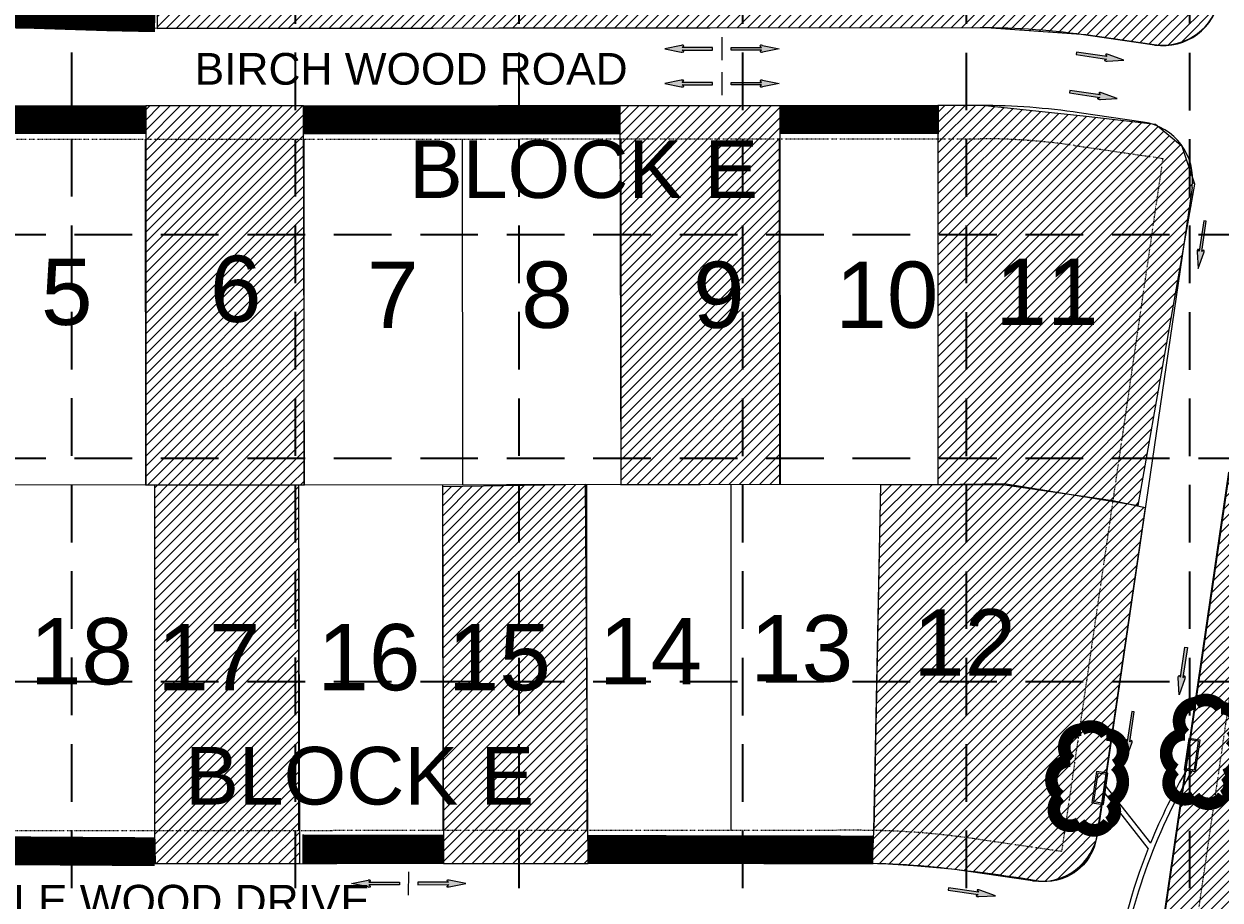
# Model space of a CAD drawing. Extents: x 218174 to 221286, y 216036 to 221010.
# Drawn here: x 219558 to 219973, y 217593.6 to 217897.7 of the extents above; entities that cross this region are included whole.
import ezdxf
from ezdxf.enums import TextEntityAlignment as Align

# ---------------------------------------------------------------- set-up
doc = ezdxf.new("R2010")
doc.units = 0
doc.header["$MEASUREMENT"] = 0
doc.linetypes.add('DASHED', pattern=[0.75, 0.5, -0.25])
doc.linetypes.add('DIVIDE', pattern=[1.25, 0.5, -0.25, 0, -0.25, 0, -0.25])
for name, color, linetype, lineweight in [('1 ARROWS', 7, 'Continuous', 0), ('1 BLOCK NUMBERS', 7, 'Continuous', 0), ('1 CURB LINE', 7, 'Continuous', 0), ('1 LOT NUMBERS', 7, 'Continuous', 0), ('1 STORM PIPE', 5, 'Continuous', 0), ('1 STREET NAMES', 7, 'Continuous', 0), ('PH.5-10', 7, 'Continuous', 0), ('PH.5-27', 7, 'Continuous', 0), ('PH.5-29', 7, 'Continuous', 0)]:
    doc.layers.add(name, color=color, linetype=linetype, lineweight=lineweight)
for name, color, linetype in [('1 EROSION BLANKETS', 84, 'Continuous'), ('1 INLET PROTECTION', 5, 'Continuous'), ('1 SODDED LOT', 2, 'Continuous'), ('GRID', 251, 'DASHED')]:
    doc.layers.add(name, color=color, linetype=linetype)
doc.styles.get("Standard").update_dxf_attribs({"font": 'ARIAL.TTF'})

msp = doc.modelspace()

# ---------------------------------------------------------------- hatches: boundary and pattern name
at = {"layer": '1 ARROWS', "linetype": 'Continuous', "lineweight": 0}
h = msp.add_hatch(color=256, dxfattribs=at)
edge = h.paths.add_edge_path()
edge.add_line((219786.91, 217888.09), (219786.37, 217888.59))
edge.add_line((219786.37, 217888.59), (219796.96, 217888.61))
edge.add_line((219796.96, 217888.61), (219796.96, 217889.47))
edge.add_line((219796.96, 217889.47), (219786.37, 217889.45))
edge.add_line((219786.37, 217889.45), (219786.92, 217890.06))
edge.add_line((219786.92, 217890.06), (219786.92, 217890.06))
edge.add_ellipse((219786.38, 217890.1), major_axis=(0.56, 0.001), ratio=0.285714, start_angle=-14.4967, end_angle=125.8315)
edge.add_line((219786.05, 217890.23), (219786.05, 217890.23))
edge.add_line((219786.05, 217890.23), (219780.32, 217889.04))
edge.add_line((219780.32, 217889.04), (219786.06, 217887.91))
edge.add_ellipse((219786.38, 217888.05), major_axis=(0.56, 0.001), ratio=0.285714, start_angle=235.2731, end_angle=377.1827)
edge.add_line((219786.91, 217888.09), (219786.91, 217888.09))
edge.add_line((219786.91, 217888.09), (219786.91, 217888.09))
edge.add_line((219786.91, 217888.09), (219786.91, 217888.09))
h = msp.add_hatch(color=256, dxfattribs=at)
edge = h.paths.add_edge_path()
edge.add_line((219813.4, 217888.09), (219813.94, 217888.59))
edge.add_line((219813.94, 217888.59), (219803.36, 217888.61))
edge.add_line((219803.36, 217888.61), (219803.36, 217889.47))
edge.add_line((219803.36, 217889.47), (219813.94, 217889.45))
edge.add_line((219813.94, 217889.45), (219813.39, 217890.06))
edge.add_line((219813.39, 217890.06), (219813.39, 217890.06))
edge.add_ellipse((219813.93, 217890.1), major_axis=(-0.56, 0.001), ratio=0.285714, start_angle=234.1685, end_angle=374.4967, ccw=False)
edge.add_line((219814.26, 217890.23), (219814.26, 217890.23))
edge.add_line((219814.26, 217890.23), (219819.99, 217889.04))
edge.add_line((219819.99, 217889.04), (219814.25, 217887.91))
edge.add_ellipse((219813.93, 217888.05), major_axis=(-0.56, 0.001), ratio=0.285714, start_angle=-17.1827, end_angle=124.7269, ccw=False)
edge.add_line((219813.4, 217888.09), (219813.4, 217888.09))
edge.add_line((219813.4, 217888.09), (219813.4, 217888.09))
edge.add_line((219813.4, 217888.09), (219813.4, 217888.09))
h = msp.add_hatch(color=256, dxfattribs=at)
edge = h.paths.add_edge_path()
edge.add_line((219933.27, 217887.01), (219933.72, 217886.33))
edge.add_line((219933.72, 217886.33), (219923.25, 217887.88))
edge.add_line((219923.25, 217887.88), (219923.13, 217887.03))
edge.add_line((219923.13, 217887.03), (219933.6, 217885.48))
edge.add_line((219933.6, 217885.48), (219932.99, 217885.07))
edge.add_line((219932.99, 217885.07), (219932.99, 217885.06))
edge.add_ellipse((219933.51, 217884.94), major_axis=(-0.554, 0.082), ratio=0.285714, start_angle=-17.1827, end_angle=124.7269)
edge.add_line((219933.81, 217884.76), (219933.81, 217884.76))
edge.add_line((219933.81, 217884.76), (219939.64, 217885.05))
edge.add_line((219939.64, 217885.05), (219934.15, 217887.05))
edge.add_line((219934.15, 217887.05), (219934.15, 217887.05))
edge.add_ellipse((219933.81, 217886.97), major_axis=(-0.554, 0.082), ratio=0.285714, start_angle=234.1685, end_angle=374.4967)
edge.add_line((219933.27, 217887.01), (219933.27, 217887.01))
h = msp.add_hatch(color=256, dxfattribs=at)
edge = h.paths.add_edge_path()
edge.add_line((219786.92, 217876.01), (219786.38, 217876.51))
edge.add_line((219786.38, 217876.51), (219796.96, 217876.53))
edge.add_line((219796.96, 217876.53), (219796.96, 217877.39))
edge.add_line((219796.96, 217877.39), (219786.38, 217877.37))
edge.add_line((219786.38, 217877.37), (219786.93, 217877.98))
edge.add_line((219786.93, 217877.98), (219786.93, 217877.98))
edge.add_ellipse((219786.39, 217878.02), major_axis=(0.56, 0.001), ratio=0.285714, start_angle=-14.4967, end_angle=125.8315)
edge.add_line((219786.06, 217878.15), (219786.06, 217878.15))
edge.add_line((219786.06, 217878.15), (219780.33, 217876.96))
edge.add_line((219780.33, 217876.96), (219786.07, 217875.83))
edge.add_ellipse((219786.39, 217875.96), major_axis=(0.56, 0.001), ratio=0.285714, start_angle=235.2731, end_angle=377.1827)
edge.add_line((219786.92, 217876.01), (219786.92, 217876.01))
edge.add_line((219786.92, 217876.01), (219786.92, 217876.01))
edge.add_line((219786.92, 217876.01), (219786.92, 217876.01))
h = msp.add_hatch(color=256, dxfattribs=at)
edge = h.paths.add_edge_path()
edge.add_line((219813.41, 217876.01), (219813.95, 217876.51))
edge.add_line((219813.95, 217876.51), (219803.36, 217876.53))
edge.add_line((219803.36, 217876.53), (219803.36, 217877.39))
edge.add_line((219803.36, 217877.39), (219813.95, 217877.37))
edge.add_line((219813.95, 217877.37), (219813.4, 217877.98))
edge.add_line((219813.4, 217877.98), (219813.4, 217877.98))
edge.add_ellipse((219813.94, 217878.02), major_axis=(-0.56, 0.001), ratio=0.285714, start_angle=234.1685, end_angle=374.4967, ccw=False)
edge.add_line((219814.27, 217878.15), (219814.27, 217878.15))
edge.add_line((219814.27, 217878.15), (219820, 217876.96))
edge.add_line((219820, 217876.96), (219814.26, 217875.83))
edge.add_ellipse((219813.94, 217875.96), major_axis=(-0.56, 0.001), ratio=0.285714, start_angle=-17.1827, end_angle=124.7269, ccw=False)
edge.add_line((219813.41, 217876.01), (219813.41, 217876.01))
edge.add_line((219813.41, 217876.01), (219813.41, 217876.01))
edge.add_line((219813.41, 217876.01), (219813.41, 217876.01))
h = msp.add_hatch(color=256, dxfattribs=at)
edge = h.paths.add_edge_path()
edge.add_line((219930.94, 217873.71), (219931.4, 217873.03))
edge.add_line((219931.4, 217873.03), (219920.93, 217874.57))
edge.add_line((219920.93, 217874.57), (219920.8, 217873.72))
edge.add_line((219920.8, 217873.72), (219931.27, 217872.18))
edge.add_line((219931.27, 217872.18), (219930.67, 217871.76))
edge.add_line((219930.67, 217871.76), (219930.67, 217871.76))
edge.add_ellipse((219931.19, 217871.64), major_axis=(-0.554, 0.082), ratio=0.285714, start_angle=-17.1827, end_angle=124.7269)
edge.add_line((219931.48, 217871.46), (219931.48, 217871.46))
edge.add_line((219931.48, 217871.46), (219937.32, 217871.75))
edge.add_line((219937.32, 217871.75), (219931.83, 217873.75))
edge.add_line((219931.83, 217873.75), (219931.83, 217873.75))
edge.add_ellipse((219931.48, 217873.67), major_axis=(-0.554, 0.082), ratio=0.285714, start_angle=234.1685, end_angle=374.4967)
edge.add_line((219930.94, 217873.71), (219930.94, 217873.71))
h = msp.add_hatch(color=256, dxfattribs=at)
edge = h.paths.add_edge_path()
edge.add_line((219967.36, 217819.14), (219966.68, 217818.69))
edge.add_line((219966.68, 217818.69), (219968.21, 217829.16))
edge.add_line((219968.21, 217829.16), (219967.36, 217829.28))
edge.add_line((219967.36, 217829.28), (219965.83, 217818.81))
edge.add_line((219965.83, 217818.81), (219965.41, 217819.42))
edge.add_line((219965.41, 217819.42), (219965.41, 217819.42))
edge.add_ellipse((219965.29, 217818.9), major_axis=(0.081, 0.554), ratio=0.285714, start_angle=-17.1827, end_angle=124.7269)
edge.add_line((219965.11, 217818.6), (219965.11, 217818.6))
edge.add_line((219965.11, 217818.6), (219965.41, 217812.76))
edge.add_line((219965.41, 217812.76), (219967.4, 217818.26))
edge.add_line((219967.4, 217818.26), (219967.4, 217818.26))
edge.add_ellipse((219967.32, 217818.6), major_axis=(0.081, 0.554), ratio=0.285714, start_angle=234.1685, end_angle=374.4967)
edge.add_line((219967.36, 217819.14), (219967.36, 217819.14))
h = msp.add_hatch(color=256, dxfattribs=at)
edge = h.paths.add_edge_path()
edge.add_line((219958.79, 217671.54), (219959.31, 217670.91))
edge.add_line((219959.31, 217670.91), (219960.85, 217681.38))
edge.add_line((219960.85, 217681.38), (219961.7, 217681.25))
edge.add_line((219961.7, 217681.25), (219960.16, 217670.79))
edge.add_line((219960.16, 217670.79), (219960.73, 217671.25))
edge.add_line((219960.73, 217671.25), (219960.73, 217671.25))
edge.add_ellipse((219960.7, 217670.71), major_axis=(0.082, 0.554), ratio=0.285714, start_angle=235.2731, end_angle=377.1827, ccw=False)
edge.add_line((219960.79, 217670.37), (219960.79, 217670.38))
edge.add_line((219960.79, 217670.38), (219958.83, 217664.87))
edge.add_line((219958.83, 217664.87), (219958.49, 217670.71))
edge.add_line((219958.49, 217670.71), (219958.49, 217670.71))
edge.add_ellipse((219958.67, 217671.01), major_axis=(0.082, 0.554), ratio=0.285714, start_angle=-14.4967, end_angle=125.8315, ccw=False)
edge.add_line((219958.79, 217671.54), (219958.79, 217671.54))
h = msp.add_hatch(color=256, dxfattribs=at)
edge = h.paths.add_edge_path()
edge.add_line((219942.37, 217648.94), (219941.69, 217648.48))
edge.add_line((219941.69, 217648.48), (219943.22, 217658.96))
edge.add_line((219943.22, 217658.96), (219942.36, 217659.08))
edge.add_line((219942.36, 217659.08), (219940.84, 217648.61))
edge.add_line((219940.84, 217648.61), (219940.42, 217649.21))
edge.add_line((219940.42, 217649.21), (219940.42, 217649.21))
edge.add_ellipse((219940.29, 217648.69), major_axis=(0.081, 0.554), ratio=0.285714, start_angle=-17.1827, end_angle=124.7269)
edge.add_line((219940.12, 217648.39), (219940.12, 217648.39))
edge.add_line((219940.12, 217648.39), (219940.41, 217642.56))
edge.add_line((219940.41, 217642.56), (219942.41, 217648.05))
edge.add_line((219942.41, 217648.05), (219942.41, 217648.05))
edge.add_ellipse((219942.33, 217648.4), major_axis=(0.081, 0.554), ratio=0.285714, start_angle=234.1685, end_angle=374.4967)
edge.add_line((219942.37, 217648.94), (219942.37, 217648.94))
h = msp.add_hatch(color=256, dxfattribs=at)
edge = h.paths.add_edge_path()
edge.add_line((219678.24, 217600.28), (219677.7, 217599.78))
edge.add_line((219677.7, 217599.78), (219688.29, 217599.77))
edge.add_line((219688.29, 217599.77), (219688.29, 217598.91))
edge.add_line((219688.29, 217598.91), (219677.7, 217598.92))
edge.add_line((219677.7, 217598.92), (219678.25, 217598.31))
edge.add_line((219678.25, 217598.31), (219678.25, 217598.31))
edge.add_ellipse((219677.71, 217598.27), major_axis=(-0.56, 0), ratio=0.285714, start_angle=54.1685, end_angle=194.4967, ccw=False)
edge.add_line((219677.38, 217598.14), (219677.38, 217598.14))
edge.add_line((219677.38, 217598.14), (219671.65, 217599.33))
edge.add_line((219671.65, 217599.33), (219677.39, 217600.46))
edge.add_ellipse((219677.71, 217600.33), major_axis=(-0.56, 0), ratio=0.285714, start_angle=162.8173, end_angle=304.7269, ccw=False)
edge.add_line((219678.24, 217600.28), (219678.24, 217600.28))
edge.add_line((219678.24, 217600.28), (219678.24, 217600.28))
edge.add_line((219678.24, 217600.28), (219678.24, 217600.28))
h = msp.add_hatch(color=256, dxfattribs=at)
edge = h.paths.add_edge_path()
edge.add_line((219704.73, 217600.3), (219705.27, 217599.8))
edge.add_line((219705.27, 217599.8), (219694.69, 217599.78))
edge.add_line((219694.69, 217599.78), (219694.69, 217598.92))
edge.add_line((219694.69, 217598.92), (219705.27, 217598.94))
edge.add_line((219705.27, 217598.94), (219704.72, 217598.33))
edge.add_line((219704.72, 217598.33), (219704.72, 217598.33))
edge.add_ellipse((219705.26, 217598.29), major_axis=(0.56, 0.001), ratio=0.285714, start_angle=165.5033, end_angle=305.8315)
edge.add_line((219705.59, 217598.16), (219705.59, 217598.16))
edge.add_line((219705.59, 217598.16), (219711.32, 217599.35))
edge.add_line((219711.32, 217599.35), (219705.58, 217600.48))
edge.add_ellipse((219705.26, 217600.35), major_axis=(0.56, 0.001), ratio=0.285714, start_angle=55.2731, end_angle=197.1827)
edge.add_line((219704.73, 217600.3), (219704.73, 217600.3))
edge.add_line((219704.73, 217600.3), (219704.73, 217600.3))
edge.add_line((219704.73, 217600.3), (219704.73, 217600.3))
h = msp.add_hatch(color=256, dxfattribs=at)
edge = h.paths.add_edge_path()
edge.add_line((219888.77, 217597.04), (219889.23, 217596.36))
edge.add_line((219889.23, 217596.36), (219878.75, 217597.89))
edge.add_line((219878.75, 217597.89), (219878.63, 217597.04))
edge.add_line((219878.63, 217597.04), (219889.1, 217595.51))
edge.add_line((219889.1, 217595.51), (219888.5, 217595.09))
edge.add_line((219888.5, 217595.09), (219888.5, 217595.09))
edge.add_ellipse((219889.02, 217594.96), major_axis=(-0.554, 0.081), ratio=0.285714, start_angle=-17.1827, end_angle=124.7269)
edge.add_line((219889.32, 217594.79), (219889.32, 217594.79))
edge.add_line((219889.32, 217594.79), (219895.15, 217595.08))
edge.add_line((219895.15, 217595.08), (219889.65, 217597.08))
edge.add_line((219889.65, 217597.08), (219889.66, 217597.08))
edge.add_ellipse((219889.31, 217597), major_axis=(-0.554, 0.081), ratio=0.285714, start_angle=234.1685, end_angle=374.4967)
edge.add_line((219888.77, 217597.04), (219888.77, 217597.04))
at = {"layer": '1 SODDED LOT', "linetype": 'Continuous', "lineweight": 0}
h = msp.add_hatch(dxfattribs=at)
h.set_pattern_fill('ANSI31', color=256, scale=20, style=0)
h.paths.add_polyline_path([(219765.11, 217737.71), (219820.46, 217737.88), (219820.37, 217869.24), (219764.73, 217869.24)])
edge = h.paths.add_edge_path()
edge.add_line((219392.92, 217776.93), (219503.19, 217735.63))
edge.add_line((219503.19, 217735.63), (219545.27, 217737.71))
edge.add_line((219545.27, 217737.71), (219544.96, 217869.2))
edge.add_line((219544.96, 217869.2), (219527.95, 217870.49))
edge.add_arc((219540.11, 218030.34), 160.31, 256.094, 265.6494, ccw=False)
edge.add_arc((219648.69, 218468.89), 612.1, 252.67483, 256.09399, ccw=False)
edge.add_arc((219542.39, 218128.14), 255.15, 247.2631, 252.6748, ccw=False)
edge.add_arc((219437.06, 217876.79), 17.38, 67.2631, 149.2815)
edge.add_arc((219504.73, 217836.58), 96.1, 149.2815, 167.4738)
edge.add_line((219410.92, 217857.42), (219382.56, 217781.49))
edge.add_line((219382.56, 217781.49), (219392.92, 217776.93))
edge = h.paths.add_edge_path()
edge.add_line((219503.49, 217676.92), (219363, 217729.55))
edge.add_line((219363, 217729.55), (219339.35, 217666.49))
edge.add_line((219339.35, 217666.49), (219338.13, 217662.09))
edge.add_arc((219354.35, 217657.62), 16.83, 164.5861, 238.3547)
edge.add_arc((219394.99, 217723.55), 94.28, 238.3547, 259.0999)
edge.add_line((219377.16, 217630.97), (219420.13, 217614.7))
edge.add_line((219420.13, 217614.7), (219456.31, 217607.72))
edge.add_line((219456.31, 217607.72), (219486.94, 217605.85))
edge.add_line((219486.94, 217605.85), (219503.37, 217606.04))
edge.add_line((219503.37, 217606.04), (219503.49, 217676.92))
h.paths.add_polyline_path([(219603.44, 217617.61), (219603.39, 217737.55), (219653.3, 217737.67), (219653.59, 217606.34), (219603.62, 217606.22)])
edge = h.paths.add_edge_path()
edge.add_line((219852.91, 217617.61), (219855.3, 217737.66))
edge.add_line((219855.3, 217737.66), (219875.21, 217737.83))
edge.add_line((219875.21, 217737.83), (219897.6, 217737.8))
edge.add_line((219897.6, 217737.8), (219935.79, 217732.25))
edge.add_line((219935.79, 217732.25), (219947.04, 217729.87))
edge.add_line((219947.04, 217729.87), (219930.2, 217615.47))
edge.add_arc((219912.3, 217618.1), 18.09, 260.3651, 351.6306, ccw=False)
edge.add_arc((219833.22, 217152.27), 454.41, 80.3651, 85.7845)
edge.add_arc((219831.69, 217131.48), 475.26, 85.7845, 87.4986)
edge.add_line((219852.43, 217606.28), (219852.91, 217617.61))
edge = h.paths.add_edge_path()
edge.add_line((220000.05, 218320.76), (219925.43, 218320.76))
edge.add_line((219925.43, 218320.76), (219925.43, 218269.99))
edge.add_line((219925.43, 218269.99), (219923.45, 218248.1))
edge.add_line((219923.45, 218248.1), (219920.53, 218229.56))
edge.add_line((219920.53, 218229.56), (219917.73, 218215.01))
edge.add_line((219917.73, 218215.01), (219916.65, 218207.99))
edge.add_line((219916.65, 218207.99), (219916.5, 218205.03))
edge.add_line((219916.5, 218205.03), (219917.35, 218200.28))
edge.add_arc((219934.2, 218203.32), 17.12, 190.2297, 277.5073)
edge.add_line((219936.44, 218186.35), (219975.9, 218186.62))
edge.add_arc((219975.78, 218204.53), 17.91, 270.3924, 313.4071)
edge.add_arc((220009.53, 218168.85), 31.21, 105.3867, 133.4071, ccw=False)
edge.add_line((220001.25, 218198.94), (220000.05, 218320.76))
edge = h.paths.add_edge_path()
edge.add_line((220103.91, 218319.29), (220193.12, 218318.02))
edge.add_line((220193.12, 218318.02), (220163.87, 218119.36))
edge.add_line((220163.87, 218119.36), (220042.18, 218137.39))
edge.add_line((220042.18, 218137.39), (220044.59, 218140.08))
edge.add_arc((220017.81, 218163.97), 35.88, 318.2666, 424.3728)
edge.add_line((220033.33, 218196.32), (220103.91, 218319.29))
h.paths.add_polyline_path([(220038.08, 218086.6), (220156.76, 218069.34), (220149.39, 218020.03), (220019.24, 218038.76), (220026.73, 218088.84)])
h.paths.add_polyline_path([(220135.16, 217920.92), (220004.83, 217939.7), (220019.41, 218038.78), (220149.59, 218019.96)])
h.paths.add_polyline_path([(220113.48, 217772.46), (219983.32, 217791.36), (219990.77, 217841.39), (220120.66, 217821.91)])
at = {"layer": '1 SODDED LOT', "lineweight": 0}
h = msp.add_hatch(dxfattribs=at)
h.set_pattern_fill('ANSI31', color=256, scale=20, style=0)
edge = h.paths.add_edge_path()
edge.add_line((219986.11, 218159.33), (219647.71, 218158.49))
edge.add_line((219647.71, 218158.49), (219646.28, 218028.43))
edge.add_line((219646.28, 218028.43), (219615.77, 218027.95))
edge.add_line((219615.77, 218027.95), (219603.86, 217998.89))
edge.add_line((219603.86, 217998.89), (219604.16, 217896.12))
edge.add_line((219604.16, 217896.12), (219891.98, 217896.42))
edge.add_line((219891.98, 217896.42), (219926.4, 217893.96))
edge.add_line((219926.4, 217893.96), (219950.16, 217890.48))
edge.add_arc((219953.07, 217910.39), 20.12, 261.6677, 342.6912)
edge.add_line((219972.28, 217904.4), (220006.4, 218137.19))
edge.add_arc((219987.4, 218139.98), 19.2, 351.6611, 435.3941)
edge.add_line((219992.24, 218158.56), (219990.51, 218158.85))
edge.add_line((219990.51, 218158.85), (219986.11, 218159.33))
h = msp.add_hatch(dxfattribs=at)
h.set_pattern_fill('ANSI31', color=256, scale=20, style=0)
h.paths.add_polyline_path([(219600.3, 217737.63), (219652.26, 217737.68), (219655.32, 217737.69), (219655.04, 217869.21), (219600.23, 217869.21)])
h = msp.add_hatch(dxfattribs=at)
h.set_pattern_fill('ANSI31', color=256, scale=20, style=0)
h.paths.add_polyline_path([(219875.11, 217737.86), (219898.1, 217738.19), (219944.59, 217730.54), (219964.27, 217842.03), (219959.9, 217855.14), (219950.6, 217862.79), (219926.54, 217865.53), (219890.45, 217869.35), (219875.13, 217869.35)])
h = msp.add_hatch(dxfattribs=at)
h.set_pattern_fill('ANSI31', color=256, scale=20, style=0)
h.paths.add_polyline_path([(219976.09, 217742.1), (220106.74, 217722.87), (220040.88, 217277.57), (219911.15, 217297.04)])
h = msp.add_hatch(dxfattribs=at)
h.set_pattern_fill('ANSI31', color=256, scale=20, style=0)
h.paths.add_polyline_path([(219703.58, 217606.31), (219753.78, 217606.31), (219752.84, 217737.82), (219703.27, 217737.03)])

# ---------------------------------------------------------------- linework, layer by layer
at = {"layer": '1 ARROWS', "linetype": 'Continuous', "lineweight": 0}
for p, q in [((219800.18, 217893.04), (219800.14, 217885.04)), ((219786.05, 217890.23), (219780.32, 217889.04)), ((219780.32, 217889.04), (219786.06, 217887.91)), ((219786.05, 217890.23), (219786.05, 217890.23)), ((219786.37, 217889.45), (219786.92, 217890.06)), ((219796.96, 217889.47), (219786.37, 217889.45)), ((219786.37, 217888.59), (219796.96, 217888.61)), ((219786.91, 217888.09), (219786.37, 217888.59)), ((219786.92, 217890.06), (219786.92, 217890.06)), ((219796.96, 217888.61), (219796.96, 217889.47)), ((219803.36, 217888.61), (219803.36, 217889.47)), ((219803.36, 217889.47), (219813.94, 217889.45)), ((219813.94, 217888.59), (219803.36, 217888.61)), ((219813.94, 217889.45), (219813.39, 217890.06)), ((219813.39, 217890.06), (219813.39, 217890.06)), ((219813.4, 217888.09), (219813.94, 217888.59)), ((219819.99, 217889.04), (219814.25, 217887.91)), ((219814.26, 217890.23), (219814.26, 217890.23)), ((219814.26, 217890.23), (219819.99, 217889.04)), ((219786.91, 217888.09), (219786.91, 217888.09)), ((219786.91, 217888.09), (219786.91, 217888.09)), ((219786.91, 217888.09), (219786.91, 217888.09)), ((219813.4, 217888.09), (219813.4, 217888.09)), ((219813.4, 217888.09), (219813.4, 217888.09)), ((219813.4, 217888.09), (219813.4, 217888.09)), ((219923.25, 217887.88), (219923.13, 217887.03)), ((219923.13, 217887.03), (219933.6, 217885.48)), ((219933.72, 217886.33), (219923.25, 217887.88)), ((219933.6, 217885.48), (219932.99, 217885.07)), ((219932.99, 217885.07), (219932.99, 217885.06)), ((219933.27, 217887.01), (219933.72, 217886.33)), ((219933.27, 217887.01), (219933.27, 217887.01)), ((219933.81, 217884.76), (219939.64, 217885.05)), ((219933.81, 217884.76), (219933.81, 217884.76)), ((219939.64, 217885.05), (219934.15, 217887.05)), ((219934.15, 217887.05), (219934.15, 217887.05)), ((219800.18, 217880.95), (219800.14, 217872.95)), ((219786.06, 217878.15), (219780.33, 217876.96)), ((219780.33, 217876.96), (219786.07, 217875.83)), ((219786.06, 217878.15), (219786.06, 217878.15)), ((219786.38, 217877.37), (219786.93, 217877.98)), ((219796.96, 217877.39), (219786.38, 217877.37)), ((219786.38, 217876.51), (219796.96, 217876.53)), ((219786.92, 217876.01), (219786.38, 217876.51)), ((219786.93, 217877.98), (219786.93, 217877.98)), ((219796.96, 217876.53), (219796.96, 217877.39)), ((219803.36, 217876.53), (219803.36, 217877.39)), ((219803.36, 217877.39), (219813.95, 217877.37)), ((219813.95, 217876.51), (219803.36, 217876.53)), ((219813.95, 217877.37), (219813.4, 217877.98)), ((219813.4, 217877.98), (219813.4, 217877.98)), ((219813.41, 217876.01), (219813.95, 217876.51)), ((219820, 217876.96), (219814.26, 217875.83)), ((219814.27, 217878.15), (219814.27, 217878.15)), ((219814.27, 217878.15), (219820, 217876.96)), ((219786.92, 217876.01), (219786.92, 217876.01)), ((219786.92, 217876.01), (219786.92, 217876.01)), ((219786.92, 217876.01), (219786.92, 217876.01)), ((219813.41, 217876.01), (219813.41, 217876.01)), ((219813.41, 217876.01), (219813.41, 217876.01)), ((219813.41, 217876.01), (219813.41, 217876.01)), ((219920.93, 217874.57), (219920.8, 217873.72)), ((219920.8, 217873.72), (219931.27, 217872.18)), ((219931.4, 217873.03), (219920.93, 217874.57)), ((219931.27, 217872.18), (219930.67, 217871.76)), ((219930.94, 217873.71), (219931.4, 217873.03)), ((219930.94, 217873.71), (219930.94, 217873.71)), ((219937.32, 217871.75), (219931.83, 217873.75)), ((219931.83, 217873.75), (219931.83, 217873.75)), ((219930.67, 217871.76), (219930.67, 217871.76)), ((219931.48, 217871.46), (219937.32, 217871.75)), ((219931.48, 217871.46), (219931.48, 217871.46)), ((219967.36, 217829.28), (219965.83, 217818.81)), ((219966.68, 217818.69), (219968.21, 217829.16)), ((219968.21, 217829.16), (219967.36, 217829.28)), ((219965.11, 217818.6), (219965.11, 217818.6)), ((219965.11, 217818.6), (219965.41, 217812.76)), ((219965.83, 217818.81), (219965.41, 217819.42)), ((219965.41, 217819.42), (219965.41, 217819.42)), ((219965.41, 217812.76), (219967.4, 217818.26)), ((219967.36, 217819.14), (219966.68, 217818.69)), ((219967.36, 217819.14), (219967.36, 217819.14)), ((219967.4, 217818.26), (219967.4, 217818.26)), ((219959.31, 217670.91), (219960.85, 217681.38)), ((219961.7, 217681.25), (219960.16, 217670.79)), ((219960.85, 217681.38), (219961.7, 217681.25)), ((219958.83, 217664.87), (219958.49, 217670.71)), ((219958.49, 217670.71), (219958.49, 217670.71)), ((219958.79, 217671.54), (219959.31, 217670.91)), ((219958.79, 217671.54), (219958.79, 217671.54)), ((219960.79, 217670.38), (219958.83, 217664.87)), ((219960.16, 217670.79), (219960.73, 217671.25)), ((219960.73, 217671.25), (219960.73, 217671.25)), ((219960.79, 217670.37), (219960.79, 217670.38)), ((219942.36, 217659.08), (219940.84, 217648.61)), ((219941.69, 217648.48), (219943.22, 217658.96)), ((219943.22, 217658.96), (219942.36, 217659.08)), ((219940.12, 217648.39), (219940.12, 217648.39)), ((219940.12, 217648.39), (219940.41, 217642.56)), ((219940.41, 217642.56), (219942.41, 217648.05)), ((219940.84, 217648.61), (219940.42, 217649.21)), ((219940.42, 217649.21), (219940.42, 217649.21)), ((219942.37, 217648.94), (219941.69, 217648.48)), ((219942.37, 217648.94), (219942.37, 217648.94)), ((219942.41, 217648.05), (219942.41, 217648.05)), ((219691.47, 217595.34), (219691.5, 217603.35)), ((219671.65, 217599.33), (219677.39, 217600.46)), ((219677.38, 217598.14), (219671.65, 217599.33)), ((219677.38, 217598.14), (219677.38, 217598.14)), ((219678.24, 217600.28), (219677.7, 217599.78)), ((219677.7, 217599.78), (219688.29, 217599.77)), ((219688.29, 217598.91), (219677.7, 217598.92)), ((219677.7, 217598.92), (219678.25, 217598.31)), ((219678.24, 217600.28), (219678.24, 217600.28)), ((219678.24, 217600.28), (219678.24, 217600.28)), ((219678.24, 217600.28), (219678.24, 217600.28)), ((219678.25, 217598.31), (219678.25, 217598.31)), ((219688.29, 217599.77), (219688.29, 217598.91)), ((219705.27, 217599.8), (219694.69, 217599.78)), ((219694.69, 217599.78), (219694.69, 217598.92)), ((219694.69, 217598.92), (219705.27, 217598.94)), ((219705.27, 217598.94), (219704.72, 217598.33)), ((219704.72, 217598.33), (219704.72, 217598.33)), ((219704.73, 217600.3), (219705.27, 217599.8)), ((219704.73, 217600.3), (219704.73, 217600.3)), ((219704.73, 217600.3), (219704.73, 217600.3)), ((219704.73, 217600.3), (219704.73, 217600.3)), ((219711.32, 217599.35), (219705.58, 217600.48)), ((219705.59, 217598.16), (219711.32, 217599.35)), ((219705.59, 217598.16), (219705.59, 217598.16)), ((219878.75, 217597.89), (219878.63, 217597.04)), ((219878.63, 217597.04), (219889.1, 217595.51)), ((219889.23, 217596.36), (219878.75, 217597.89)), ((219889.1, 217595.51), (219888.5, 217595.09)), ((219888.5, 217595.09), (219888.5, 217595.09)), ((219888.77, 217597.04), (219889.23, 217596.36)), ((219888.77, 217597.04), (219888.77, 217597.04)), ((219889.32, 217594.79), (219895.15, 217595.08)), ((219889.32, 217594.79), (219889.32, 217594.79)), ((219895.15, 217595.08), (219889.65, 217597.08)), ((219889.65, 217597.08), (219889.66, 217597.08))]:
    msp.add_line(p, q, dxfattribs=at)
for centre, major_axis, start_param, end_param in [((219786.38, 217890.1), (0.56, 0.001), -0.253015, 2.196174), ((219813.93, 217890.1), (-0.56, 0.001), 4.087011, 6.536201), ((219786.38, 217888.05), (0.56, 0.001), 4.10629, 6.58308), ((219813.93, 217888.05), (-0.56, 0.001), -0.299894, 2.176896), ((219933.51, 217884.94), (-0.554, 0.082), -0.299894, 2.176896), ((219933.81, 217886.97), (-0.554, 0.082), 4.087011, 6.536201), ((219786.39, 217878.02), (0.56, 0.001), -0.253015, 2.196174), ((219813.94, 217878.02), (-0.56, 0.001), 4.087011, 6.536201), ((219786.39, 217875.96), (0.56, 0.001), 4.10629, 6.58308), ((219813.94, 217875.96), (-0.56, 0.001), -0.299894, 2.176896), ((219931.48, 217873.67), (-0.554, 0.082), 4.087011, 6.536201), ((219931.19, 217871.64), (-0.554, 0.082), -0.299894, 2.176896), ((219965.29, 217818.9), (0.081, 0.554), -0.299894, 2.176896), ((219967.32, 217818.6), (0.081, 0.554), 4.087011, 6.536201), ((219940.29, 217648.69), (0.081, 0.554), -0.299894, 2.176896), ((219942.33, 217648.4), (0.081, 0.554), 4.087011, 6.536201), ((219677.71, 217598.27), (-0.56, 0), 0.945418, 3.394608), ((219677.71, 217600.33), (-0.56, 0), 2.841698, 5.318488), ((219705.26, 217600.35), (0.56, 0.001), 0.964697, 3.441487), ((219705.26, 217598.29), (0.56, 0.001), 2.888577, 5.337767), ((219889.02, 217594.96), (-0.554, 0.081), -0.299894, 2.176896), ((219889.31, 217597), (-0.554, 0.081), 4.087011, 6.536201)]:
    msp.add_ellipse(centre, major_axis=major_axis, ratio=0.285714, start_param=start_param, end_param=end_param, dxfattribs=at)
at = {"layer": '1 ARROWS', "linetype": 'Continuous', "lineweight": 0, "extrusion": (0, 0, -1)}
for centre, start_param, end_param in [((219958.67, 217671.01), 4.087011, 6.536201), ((219960.7, 217670.71), -0.299894, 2.176896)]:
    msp.add_ellipse(centre, major_axis=(0.082, 0.554), ratio=0.285714, start_param=start_param, end_param=end_param, dxfattribs=at)
at = {"layer": '1 ARROWS', "linetype": 'Continuous', "lineweight": 0}
for p in [(219932.99, 217885.07), (219930.67, 217871.76), (219965.41, 217819.42), (219960.73, 217671.25), (219940.42, 217649.21), (219888.5, 217595.09)]:
    msp.add_point(p, dxfattribs=at)
at = {"layer": '1 CURB LINE', "color": 7, "linetype": 'Continuous', "lineweight": 0}
for p, q in [((220031.17, 218118.95), (219851.36, 216887.07)), ((219889.83, 217896.33), (219555.37, 217896.11)), ((219950.3, 217890.32), (219928.06, 217893.56)), ((219889.85, 217869.33), (219555.39, 217869.11)), ((219946.4, 217863.6), (219924.16, 217866.85)), ((219963.3, 217840.92), (219930.65, 217617.19))]:
    msp.add_line(p, q, dxfattribs=at)
msp.add_lwpolyline([(219907.97, 217600.29), (219885.73, 217603.53, 0.036417), (219847.5, 217606.3), (219485.51, 217606.06, -0.090013), (219402.39, 217621.09), (219350.94, 217640.36)], format="xyb", dxfattribs=at)
for centre, radius, start, end in [((219953.19, 217910.11), 20, 261.6952, 351.6952), ((219890, 217632.83), 263.5, 81.6952, 90.0377), ((219890, 217632.83), 236.5, 81.6952, 90.0377), ((219943.51, 217843.81), 20, 351.6952, 81.6952), ((219910.86, 217620.08), 20, 261.6952, 351.6952)]:
    msp.add_arc(centre, radius, start, end, dxfattribs=at)
at = {"layer": '1 EROSION BLANKETS', "lineweight": 0, "const_width": 10, "flags": 128}
msp.add_lwpolyline([(219603.56, 217899.8), (219587.31, 217900.13), (219550.94, 217901.3), (219525.54, 217902.94), (219501.28, 217906.87), (219469.17, 217917.12), (219454.26, 217922.94), (219449.37, 217927.36), (219447.51, 217931.32), (219446.81, 217935.74), (219447.96, 217942.81), (219495.95, 218070.66), (219505.63, 218096.31)], dxfattribs=at)
at = {"layer": '1 EROSION BLANKETS', "linetype": 'Continuous', "lineweight": 0, "const_width": 10, "flags": 128}
for points in [[(219544.97, 217864.45), (219600.39, 217864.41)], [(219655.02, 217864.37), (219764.71, 217864.32)], [(219875.49, 217864.43), (219820.37, 217864.5)], [(219553.33, 217610.7), (219603.33, 217610.38)], [(219654.54, 217611.35), (219703.58, 217611.26)], [(219753.48, 217611.17), (219852.75, 217610.98)]]:
    msp.add_lwpolyline(points, dxfattribs=at)
at = {"layer": '1 INLET PROTECTION', "color": 170, "ltscale": 100, "const_width": 4.37}
for points in [[(219976.45, 217649.62, 0.520567), (219976.45, 217649.62, 0.765195), (219973.37, 217660.24, 0.417879), (219964.59, 217661.94, 0.6649), (219960.83, 217651.16, 0.744833), (219957.44, 217638.84, 0.975642), (219964.04, 217629.55, 0.520567), (219974.1, 217629.68, 0.520567), (219974.79, 217636.92, 0.540264), (219976.45, 217649.62)], [(219936.63, 217640.42, 0.520567), (219936.63, 217640.42, 0.765195), (219933.56, 217651.04, 0.417879), (219924.78, 217652.74, 0.6649), (219921.01, 217641.96, 0.744833), (219917.63, 217629.65, 0.975642), (219924.23, 217620.35, 0.520567), (219934.29, 217620.48, 0.520567), (219934.97, 217627.72, 0.540264), (219936.63, 217640.42)]]:
    msp.add_lwpolyline(points, format="xyb", close=True, dxfattribs=at)
at = {"layer": '1 SODDED LOT', "lineweight": 0, "flags": 128}
msp.add_lwpolyline([(219986.11, 218159.33), (219647.71, 218158.49), (219646.28, 218028.43), (219615.77, 218027.95), (219603.86, 217998.89), (219604.16, 217896.12), (219891.98, 217896.42), (219926.4, 217893.96), (219950.16, 217890.48, 0.369036), (219972.28, 217904.4), (220006.4, 218137.19, 0.382528), (219992.24, 218158.56), (219990.51, 218158.85)], format="xyb", close=True, dxfattribs=at)
for points in [[(219600.3, 217737.63), (219652.26, 217737.68), (219655.32, 217737.69), (219655.04, 217869.21), (219600.23, 217869.21)], [(219875.11, 217737.86), (219898.1, 217738.19), (219944.59, 217730.54), (219964.27, 217842.03), (219959.9, 217855.14), (219950.6, 217862.79), (219926.54, 217865.53), (219890.45, 217869.35), (219875.13, 217869.35)], [(219976.09, 217742.1), (220106.74, 217722.87), (220040.88, 217277.57), (219911.15, 217297.04)], [(219703.58, 217606.31), (219753.78, 217606.31), (219752.84, 217737.82), (219703.27, 217737.03)]]:
    msp.add_lwpolyline(points, close=True, dxfattribs=at)
at = {"layer": '1 SODDED LOT', "linetype": 'Continuous', "lineweight": 0, "flags": 128}
for points in [[(219765.11, 217737.71), (219820.46, 217737.88), (219820.37, 217869.24), (219764.73, 217869.24)], [(219603.44, 217617.61), (219603.39, 217737.55), (219653.3, 217737.67), (219653.59, 217606.34), (219603.62, 217606.22)]]:
    msp.add_lwpolyline(points, close=True, dxfattribs=at)
msp.add_lwpolyline([(219852.91, 217617.61), (219855.3, 217737.66), (219875.21, 217737.83), (219897.6, 217737.8), (219935.79, 217732.25), (219947.04, 217729.87), (219930.2, 217615.47, -0.420698), (219909.28, 217600.27, 0.023651), (219866.62, 217605.45, 0.007479), (219852.43, 217606.28)], format="xyb", close=True, dxfattribs=at)
at = {"layer": '1 STORM PIPE', "linetype": 'Continuous', "lineweight": 0}
for p, q in [((219933.02, 217633.46), (219948.85, 217613.3)), ((219932.67, 217631.07), (219948.1, 217611.43))]:
    msp.add_line(p, q, dxfattribs=at)
for radius, start, end in [(199.12, 149.2597, 171.6952), (200.88, 149.4657, 157.7116), (200.88, 158.2871, 171.6952)]:
    msp.add_arc((220134.72, 217537.12), radius, start, end, dxfattribs=at)
at = {"layer": 'GRID', "color": 253, "linetype": 'DASHED', "ltscale": 40}
for p, q in [((219574.62, 216427.73), (219574.62, 220928.3)), ((219652.21, 216427.72), (219652.21, 220928.3)), ((219729.8, 216427.71), (219729.8, 220928.3)), ((219807.4, 216427.7), (219807.4, 220928.3)), ((219884.99, 216427.68), (219884.99, 220928.3)), ((219962.58, 216427.67), (219962.58, 220928.3)), ((218255.54, 217824.59), (221204.07, 217824.59)), ((218255.54, 217746.99), (221204.07, 217746.99)), ((218255.54, 217669.4), (221204.07, 217669.4))]:
    msp.add_line(p, q, dxfattribs=at)
at = {"layer": 'PH.5-10', "color": 7, "linetype": 'Continuous', "lineweight": 0}
for points in [[(219960.59, 217638.83), (219964.54, 217638.25), (219966.13, 217649.14), (219962.17, 217649.72)], [(219961.15, 217639.25), (219964.12, 217638.82), (219965.57, 217648.72), (219962.6, 217649.15)], [(219928.59, 217627.33), (219932.55, 217626.75), (219934.14, 217637.64), (219930.18, 217638.22)], [(219929.16, 217627.76), (219932.12, 217627.32), (219933.57, 217637.22), (219930.6, 217637.65)]]:
    msp.add_lwpolyline(points, close=True, dxfattribs=at)
at = {"layer": 'PH.5-27', "color": 7, "linetype": 'DIVIDE', "lineweight": 0}
for p, q in [((219862.73, 216885.4), (220043.32, 218122.52)), ((219555.4, 217857.61), (219889.86, 217857.83)), ((219922.5, 217855.47), (219953.15, 217850.99)), ((219847.49, 217617.8), (219485.5, 217617.56))]:
    msp.add_line(p, q, dxfattribs=at)
msp.add_lwpolyline([(219953.15, 217850.99), (219918.04, 217610.44), (219887.39, 217614.91)], dxfattribs=at)
for centre, radius in [((219890, 217632.83), 225), ((219847.67, 217342.8), 275)]:
    msp.add_arc(centre, radius, 81.6952, 90.0377, dxfattribs=at)
at = {"layer": 'PH.5-29', "color": 7, "linetype": 'Continuous', "lineweight": 0}
for p, q in [((219600.27, 217737.64), (219600.19, 217857.64)), ((219655.27, 217737.67), (219655.19, 217857.67)), ((219710.27, 217737.71), (219710.19, 217857.71)), ((219765.27, 217737.74), (219765.19, 217857.74)), ((219820.27, 217737.78), (219820.19, 217857.78)), ((219875.27, 217737.82), (219875.19, 217857.82)), ((219897.59, 217737.83), (219553.35, 217737.6)), ((219603.43, 217617.64), (219603.35, 217737.64)), ((219653.43, 217617.67), (219653.35, 217737.67)), ((219703.43, 217617.7), (219703.35, 217737.7)), ((219753.43, 217617.74), (219753.35, 217737.74)), ((219803.43, 217617.77), (219803.35, 217737.77)), ((219855.23, 217737.8), (219852.93, 217617.75)), ((219897.59, 217737.83), (219935.82, 217732.25))]:
    msp.add_line(p, q, dxfattribs=at)

# ---------------------------------------------------------------- texts
at = {"layer": '1 BLOCK NUMBERS', "color": 7, "linetype": 'Continuous', "lineweight": 0}
for p in [(219691.63, 217847.27), (219613.93, 217636.75)]:
    msp.add_text('BLOCK E', height=20, dxfattribs=at).set_placement(p, align=Align.MIDDLE_LEFT)
msp.add_text('BLOCK A', height=20, rotation=77.256, dxfattribs=at).set_placement((219967.96, 217500.73), align=Align.MIDDLE_LEFT)
at = {"layer": '1 LOT NUMBERS', "color": 7, "linetype": 'Continuous', "lineweight": 0}
for s, p in [('5', (219563.91, 217804.7)), ('6', (219622.53, 217805.73)), ('7', (219677.04, 217803.68)), ('8', (219730.52, 217803.68)), ('9', (219790.17, 217803.68)), ('10', (219839.54, 217803.68)), ('11', (219895.08, 217804.7)), ('12', (219866.54, 217683.03)), ('18', (219560.06, 217679.95)), ('17', (219604.28, 217677.89)), ('16', (219659.82, 217677.89)), ('15', (219705.07, 217677.89)), ('14', (219757.52, 217679.95)), ('13', (219809.98, 217680.98))]:
    msp.add_text(s, height=23, dxfattribs=at).set_placement(p, align=Align.MIDDLE_LEFT)
at = {"layer": '1 STREET NAMES', "color": 7, "linetype": 'Continuous', "lineweight": 0}
for s, p in [('BIRCH WOOD ROAD', (219617.23, 217882.07)), ('SABLE WOOD DRIVE', (219523.54, 217593.37))]:
    msp.add_text(s, height=11, dxfattribs=at).set_placement(p, align=Align.MIDDLE_LEFT)

doc.saveas('drawing.dxf')
